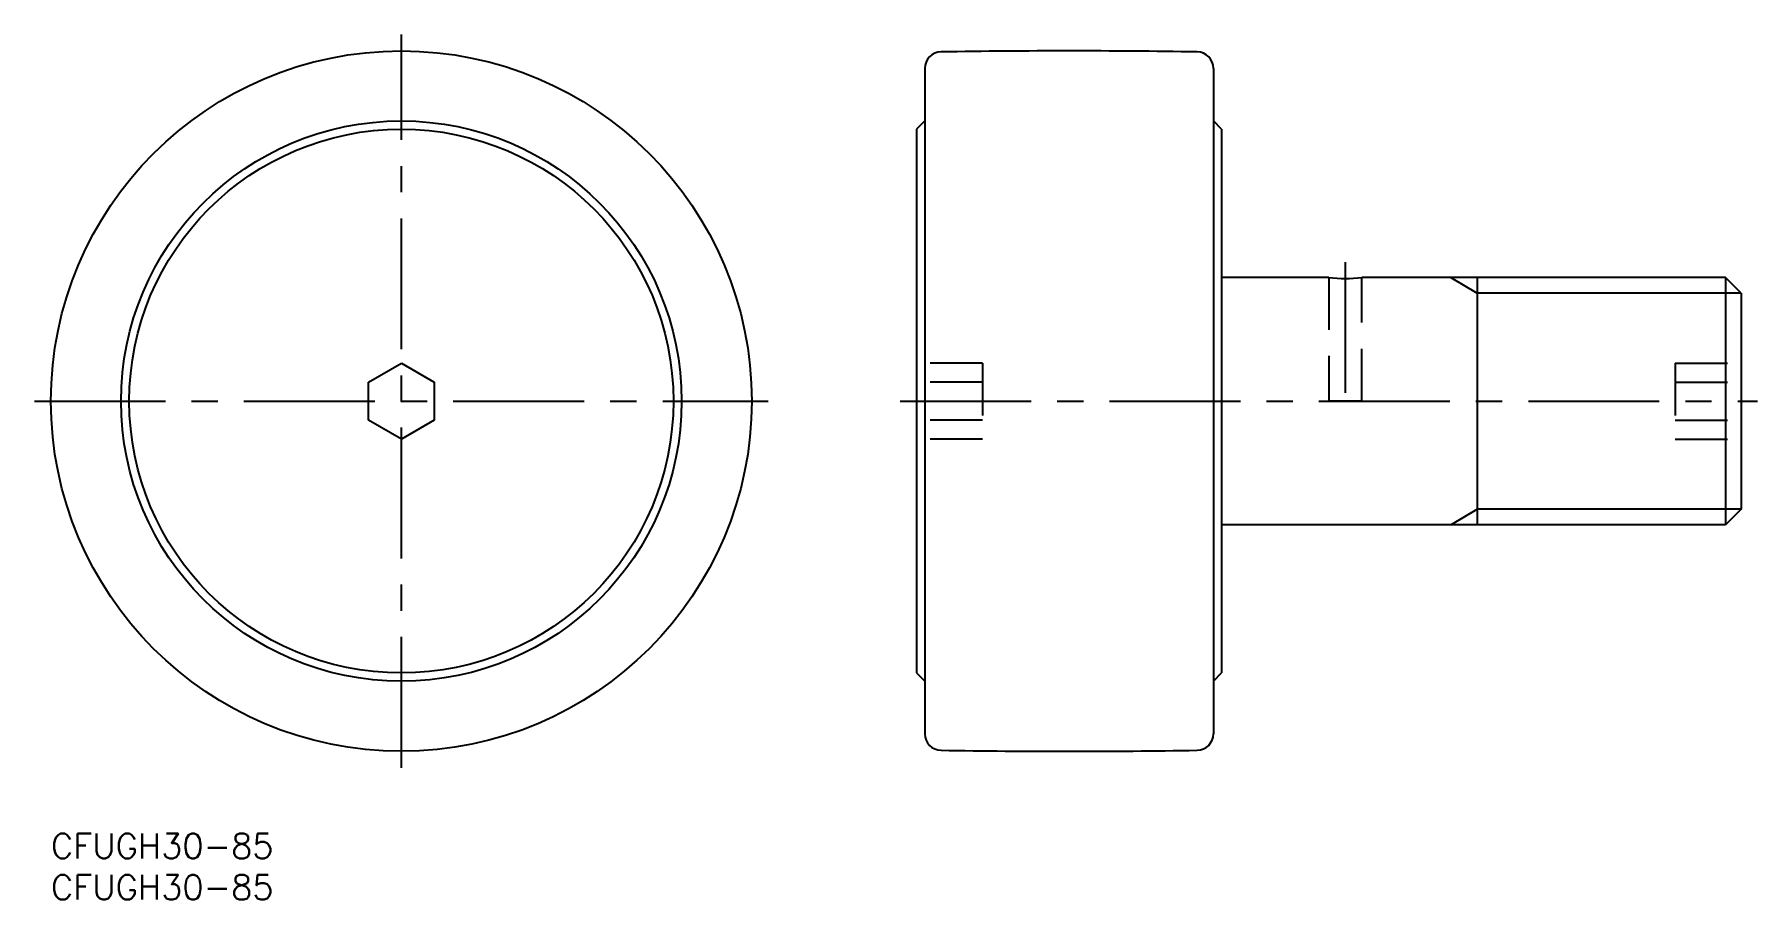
# Model space of a CAD drawing. Extents: x -2 to 207, y -8 to 97.
import ezdxf

# ---------------------------------------------------------------- set-up
doc = ezdxf.new("R2010")
doc.units = 0
doc.header["$LTSCALE"] = 0.5
doc.linetypes.add('CENTER', pattern=[50.8, 31.75, -6.35, 6.35, -6.35])
doc.linetypes.add('DASHED', pattern=[19.05, 12.7, -6.35])
for name, color, linetype in [('MSM_CENTER', 1, 'CENTER'), ('MSM_CONTINUOUS', 7, 'CONTINUOUS'), ('MSM_DASHED', 4, 'DASHED'), ('MSM_NARROW', 5, 'CONTINUOUS'), ('MSM_PART_NUMBER', 7, 'CONTINUOUS')]:
    doc.layers.add(name, color=color, linetype=linetype)
doc.styles.get("Standard").update_dxf_attribs({"font": 'txt.shx', "height": 3, "bigfont": 'bigfont.shx'})

# ---------------------------------------------------------------- blocks, each defined once
blk = doc.blocks.new('*U13')
at = {"layer": 'MSM_PART_NUMBER'}
blk.add_text('CFUGH30-85', height=3, dxfattribs=at).set_placement((0, -3))
blk = doc.blocks.new('*U14')
at = {"layer": 'MSM_PART_NUMBER'}
blk.add_text('CFUGH30-85', height=3, dxfattribs=at).set_placement((0, -8))

msp = doc.modelspace()

# ---------------------------------------------------------------- linework, layer by layer
at = {"layer": 'MSM_CENTER'}
for p, q in [((42.5, 8), (42.5, 97)), ((157, 69.37), (157, 50.5)), ((-2, 52.5), (87, 52.5)), ((103, 52.5), (207, 52.5))]:
    msp.add_line(p, q, dxfattribs=at)
at = {"layer": 'MSM_CONTINUOUS'}
for p, q in [((106, 92.88), (106, 12.12)), ((141, 92.88), (141, 12.12)), ((106, 86.5), (105, 85.5)), ((142, 85.5), (141, 86.5)), ((105, 85.5), (105, 19.5)), ((142, 85.5), (142, 19.5)), ((155, 67.5), (142, 67.5)), ((203.11, 67.5), (159, 67.5)), ((173, 67.5), (173, 37.5)), ((203.11, 67.5), (203.11, 37.5)), ((205, 65.61), (203.11, 67.5)), ((205, 65.61), (205, 39.39)), ((38.5, 54.81), (42.5, 57.12)), ((42.5, 57.12), (46.5, 54.81)), ((38.5, 50.19), (38.5, 54.81)), ((46.5, 54.81), (46.5, 50.19)), ((42.5, 47.88), (38.5, 50.19)), ((46.5, 50.19), (42.5, 47.88)), ((205, 39.39), (203.11, 37.5)), ((203.11, 37.5), (142, 37.5)), ((105, 19.5), (106, 18.5)), ((141, 18.5), (142, 19.5))]:
    msp.add_line(p, q, dxfattribs=at)
for radius in [42.5, 34, 33]:
    msp.add_circle((42.5, 52.5), radius, dxfattribs=at)
for centre, radius, start, end in [((108, 92.88), 2, 90.8899, 180), ((123.5, -905), 1000, 89.1101, 90.8899), ((139, 92.88), 2, 0, 89.1101), ((157, 82.37), 15, 262.3377, 277.6623), ((108, 12.12), 2, 180, 269.1101), ((139, 12.12), 2, 270.8899, 0), ((123.5, 1010), 1000, 269.1101, 270.8899)]:
    msp.add_arc(centre, radius, start, end, dxfattribs=at)
at = {"layer": 'MSM_DASHED'}
for p, q in [((155, 67.5), (155, 52.5)), ((159, 52.5), (159, 67.5)), ((113, 57.12), (105, 57.12)), ((113, 57.12), (113, 47.88)), ((197, 57.12), (205, 57.12)), ((197, 57.12), (197, 47.88)), ((113, 54.81), (105, 54.81)), ((197, 54.81), (205, 54.81)), ((159, 52.5), (155, 52.5)), ((113, 50.19), (105, 50.19)), ((197, 50.19), (205, 50.19)), ((113, 47.88), (105, 47.88)), ((197, 47.88), (205, 47.88))]:
    msp.add_line(p, q, dxfattribs=at)
at = {"layer": 'MSM_NARROW'}
for p, q in [((169.8, 67.5), (173, 65.61)), ((205, 65.61), (173, 65.61)), ((169.8, 37.5), (173, 39.39)), ((205, 39.39), (173, 39.39))]:
    msp.add_line(p, q, dxfattribs=at)

# ---------------------------------------------------------------- block references
at = {"layer": 'MSM_CONTINUOUS'}
for name in ['*U13', '*U14']:
    msp.add_blockref(name, (0, 0), dxfattribs=at)

doc.saveas('drawing.dxf')
